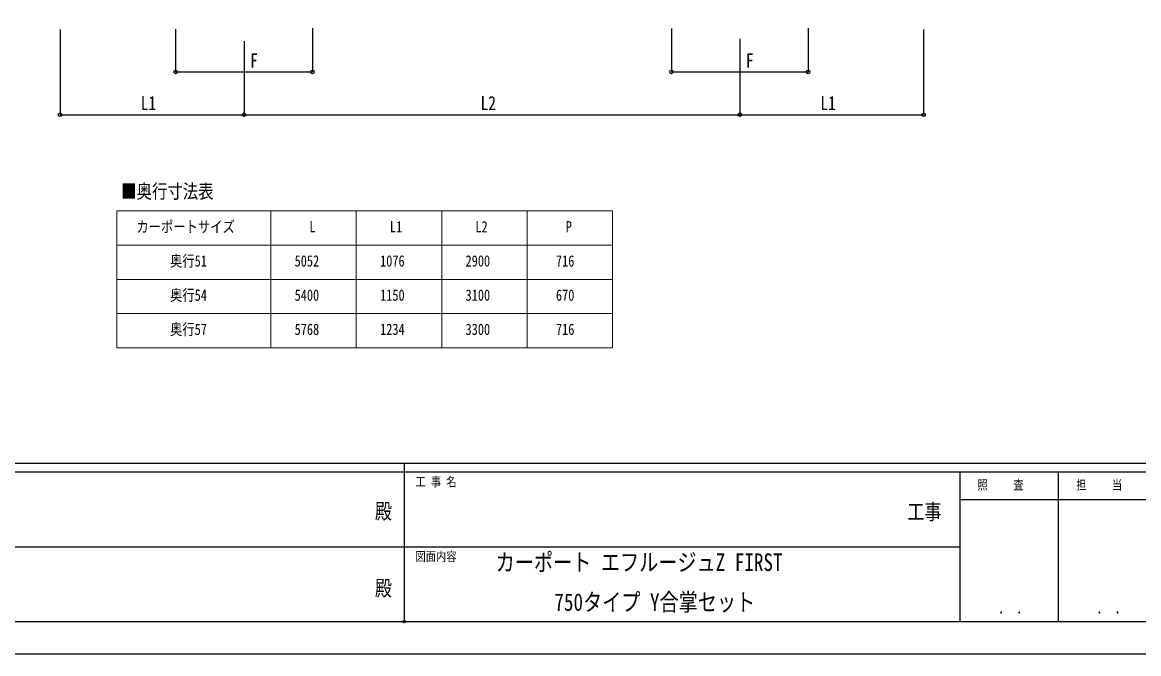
# Model space of a CAD drawing. Units: millimetres, scale not verified. Extents: x -10512 to 10512, y -7425 to 7425.
# Drawn here: x -2247 to 4284, y -7425 to -3731 of the extents above; entities that cross this region are included whole.
import ezdxf
from ezdxf.enums import TextEntityAlignment as Align

# ---------------------------------------------------------------- set-up
doc = ezdxf.new("R2010")
doc.units = ezdxf.units.MM
doc.header["$LTSCALE"] = 30
doc.header["$PDMODE"] = 32
doc.header["$PDSIZE"] = 15
doc.layers.add('0-2_TABLE1', color=7, linetype='Continuous', lineweight=18)
for name, color, linetype in [('0-3_USER1', 3, 'Continuous'), ('0-7_YKK_D', 6, 'Continuous'), ('0-8_YKK_ZWAK', 7, 'Continuous')]:
    doc.layers.add(name, color=color, linetype=linetype)
doc.styles.add('ＭＳ ゴシック', font='')
doc.styles.get('ＭＳ ゴシック').set_extended_font_data('MS Gothic')

msp = doc.modelspace()

# ---------------------------------------------------------------- linework, layer by layer
at = {"layer": '0-2_TABLE1'}
for p, q in [((-1693.3, -4835.09), (1206.7, -4835.09)), ((-1693.3, -4835.09), (-1693.3, -5635.09)), ((-793.3, -4835.09), (-793.3, -5635.09)), ((-293.3, -4835.09), (-293.3, -5635.09)), ((206.7, -4835.09), (206.7, -5635.09)), ((706.7, -4835.09), (706.7, -5635.09)), ((1206.7, -4835.09), (1206.7, -5635.09)), ((-1693.3, -5035.09), (1206.7, -5035.09)), ((-1693.3, -5235.09), (1206.7, -5235.09)), ((-1693.3, -5435.09), (1206.7, -5435.09)), ((-1693.3, -5635.09), (1206.7, -5635.09))]:
    msp.add_line(p, q, dxfattribs=at)
at = {"layer": '0-7_YKK_D'}
for p, q in [((-2025.79, -3772.69), (-2025.79, -4272.67)), ((-1349.79, -3771.69), (-1349.79, -4022.67)), ((-549.79, -3766.13), (-549.79, -4022.67)), ((1550.21, -3767.7), (1550.21, -4022.67)), ((2350.21, -3766.13), (2350.21, -4022.67)), ((3026.21, -3772.69), (3026.21, -4272.67)), ((-949.79, -3840.97), (-949.79, -4272.67)), ((-949.79, -3840.97), (-949.79, -4272.67)), ((1950.21, -3827.5), (1950.21, -4272.67)), ((1950.21, -3827.5), (1950.21, -4272.67)), ((-1349.79, -4021.67), (-549.79, -4021.67)), ((1550.21, -4021.67), (2350.21, -4021.67)), ((-2025.79, -4271.67), (-949.79, -4271.67)), ((-949.79, -4271.67), (1950.21, -4271.67)), ((1950.21, -4271.67), (3026.21, -4271.67))]:
    msp.add_line(p, q, dxfattribs=at)
for centre in [(-1349.79, -4021.67), (-549.79, -4021.67), (1550.21, -4021.67), (2350.21, -4021.67), (-2025.79, -4271.67), (-949.79, -4271.67), (-949.79, -4271.67), (1950.21, -4271.67), (1950.21, -4271.67), (3026.21, -4271.67)]:
    msp.add_circle(centre, 10.62, dxfattribs=at)
at = {"layer": '0-8_YKK_ZWAK'}
for p, q in [((9737.55, -6312.5), (-9762.45, -6312.5)), ((-12.45, -6312.5), (-12.45, -7237.5)), ((-12.45, -6362.5), (-3262.45, -6362.5)), ((3237.55, -6362.5), (-12.45, -6362.5)), ((3812.55, -6362.5), (3812.55, -7237.5)), ((4962.55, -6525), (3237.55, -6525)), ((-3243.7, -6800), (-12.45, -6800)), ((-12.45, -6800), (3237.55, -6800)), ((-3262.45, -7237.5), (-12.45, -7237.5)), ((-12.45, -7237.5), (3237.55, -7237.5)), ((3237.55, -7237.5), (4962.55, -7237.5))]:
    msp.add_line(p, q, dxfattribs=at)
msp.add_lwpolyline([(-10512.5, -7425), (10512.5, -7425), (10512.5, 7425), (-10512.5, 7425)], close=True, dxfattribs=at)
msp.add_lwpolyline([(4962.55, -6362.5), (3237.55, -6362.5), (3237.55, -7237.5)], dxfattribs=at)
msp.add_point((-12.45, -7237.5), dxfattribs=at)

# ---------------------------------------------------------------- texts
at = {"layer": '0-2_TABLE1', "style": 'ＭＳ ゴシック', "width": 0.8}
for s, p in [('カーポートサイズ', (-1579.3, -4980.09)), ('L', (-567.3, -4980.09)), ('L1', (-96.1, -4980.09)), ('L2', (403.9, -4980.09)), ('P', (932.7, -4980.09)), ('奥行51', (-1382.5, -5180.09)), ('5052', (-653.7, -5180.09)), ('1076', (-153.7, -5180.09)), ('2900', (346.3, -5180.09)), ('716', (875.1, -5180.09)), ('奥行54', (-1382.5, -5380.09)), ('5400', (-653.7, -5380.09)), ('1150', (-153.7, -5380.09)), ('3100', (346.3, -5380.09)), ('670', (875.1, -5380.09)), ('奥行57', (-1382.5, -5580.09)), ('5768', (-653.7, -5580.09)), ('1234', (-153.7, -5580.09)), ('3300', (346.3, -5580.09)), ('716', (875.1, -5580.09))]:
    msp.add_text(s, height=65.98, dxfattribs=at).set_placement(p, align=Align.BOTTOM_LEFT)
at = {"layer": '0-3_USER1', "style": 'ＭＳ ゴシック', "width": 0.8}
for s, height, p in [('■奥行寸法表', 82.48, (-1668.06, -4785.99)), ('カーポート エフルージュZ FIRST', 102.6, (522.42, -6972.08)), ('750タイプ Y合掌セット', 102.6, (865.88, -7205.42))]:
    msp.add_text(s, height=height, dxfattribs=at).set_placement(p, align=Align.BOTTOM_LEFT)
at = {"layer": '0-7_YKK_D', "style": 'ＭＳ ゴシック', "width": 0.8}
for s, p in [('F', (-913.54, -4020.67)), ('F', (1986.46, -4020.67)), ('L1', (-1553.79, -4270.01)), ('L2', (434.21, -4270.01)), ('L1', (2422.21, -4270.01))]:
    msp.add_text(s, height=82.48, dxfattribs=at).set_placement(p, align=Align.BOTTOM_LEFT)
at = {"layer": '0-8_YKK_ZWAK', "style": 'ＭＳ ゴシック', "width": 0.8}
for s, height, p in [('工 事 名', 54.99, (53.17, -6462.5)), ('照     査', 54.99, (3341.05, -6481.25)), ('担     当', 54.99, (3918.05, -6481.25)), ('殿', 91.64, (-184.17, -6664.58)), ('工事', 91.64, (2930.83, -6668.66)), ('図面内容', 54.99, (53.17, -6900)), ('殿', 91.64, (-184.17, -7114.58)), ('． ．', 64.79, (3462.5, -7210.88)), ('． ．', 64.79, (4037.5, -7210.88))]:
    msp.add_text(s, height=height, dxfattribs=at).set_placement(p, align=Align.BOTTOM_LEFT)

doc.saveas('drawing.dxf')
